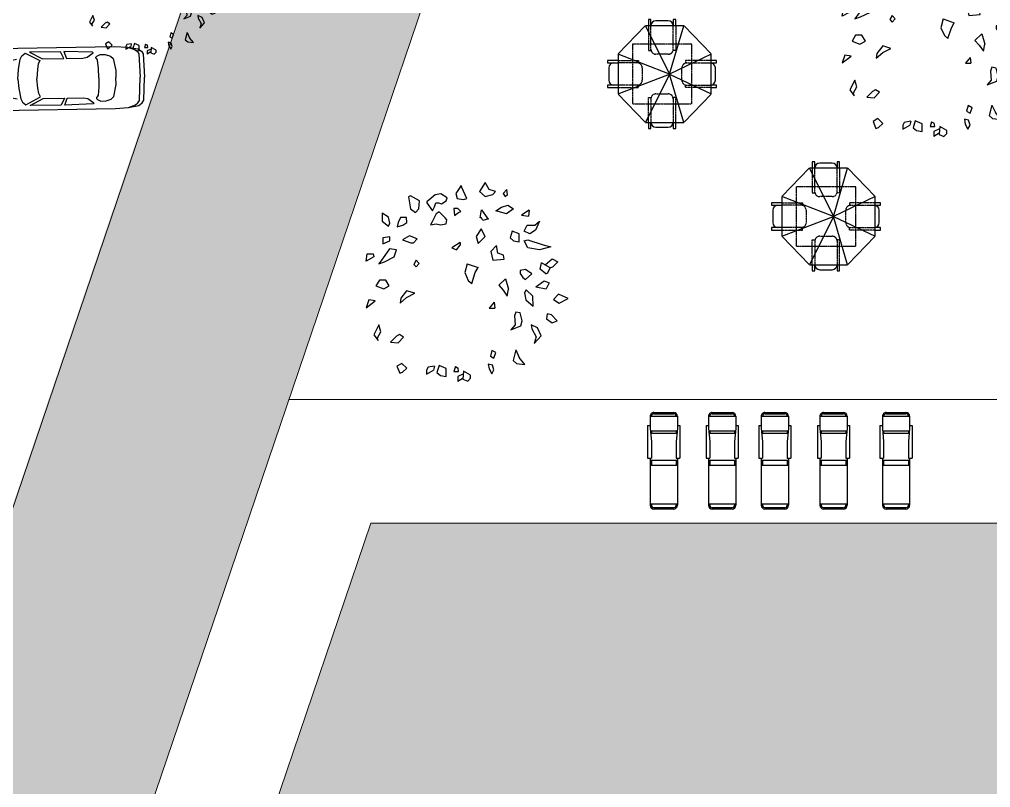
# Model space of a CAD drawing. Header units: centimetres. Extents: x 63871 to 181827, y -95930 to 42199.
# Drawn here: x 150920 to 153272, y 31429 to 33289 of the extents above; entities that cross this region are included whole.
import ezdxf

# ---------------------------------------------------------------- set-up
doc = ezdxf.new("R2010")
doc.units = ezdxf.units.CM
doc.linetypes.add('HIDDEN', pattern=[0.375, 0.25, -0.125])
for name, color, linetype, lineweight in [('ARA SINIRLAR', 225, 'Continuous', 15), ('ARM_Pen_No__252', 8, 'Continuous', 18), ('OLUK', 222, 'Continuous', 15)]:
    doc.layers.add(name, color=color, linetype=linetype, lineweight=lineweight)
for name, color, linetype in [('CAY', 94, 'Continuous'), ('furn', 7, 'Continuous'), ('NOITHAT', 21, 'Continuous')]:
    doc.layers.add(name, color=color, linetype=linetype)
doc.styles.get("Standard").update_dxf_attribs({"font": 'Arial.ttf'})

# ---------------------------------------------------------------- blocks, each defined once
blk = doc.blocks.new('02PCAR03')
at = {"color": 0, "linetype": 'ByBlock'}
for p, q in [((-185, 35), (-197, 33)), ((-185, 35), (-193, 32)), ((-170, 36), (-185, 35)), ((-35, 36), (-170, 36)), ((-11, 35), (-35, 36)), ((-14, 33), (-19, 35)), ((-6, 32), (-11, 35)), ((-203, 27), (-204, 0)), ((-201, 30), (-203, 27)), ((-197, 33), (-201, 30)), ((-198, 27), (-199, 0)), ((-196, 30), (-198, 27)), ((-193, 32), (-196, 30)), ((-165, 25), (-168, 22)), ((-159, 27), (-165, 25)), ((-153, 27), (-159, 27)), ((-149, 25), (-153, 27)), ((-148, 24), (-149, 25)), ((-149, 22), (-148, 23)), ((-148, 23), (-148, 24)), ((-145, 29), (-144, 30)), ((-138, 24), (-145, 29)), ((-144, 30), (-111, 31)), ((-133, 23), (-138, 24)), ((-114, 23), (-133, 23)), ((-111, 31), (-114, 23)), ((-111, 23), (-107, 31)), ((-86, 23), (-111, 23)), ((-107, 31), (-71, 31)), ((-71, 31), (-86, 23)), ((-66, 30), (-83, 21)), ((-62, 27), (-66, 30)), ((-60, 23), (-62, 27)), ((-58, 11), (-60, 23)), ((-11, 14), (-56, 23)), ((-9, 29), (-14, 33)), ((-6, 20), (-9, 29)), ((-4, 29), (-6, 32)), ((-1, 13), (-4, 29)), ((-168, 22), (-171, 8)), ((-151, 11), (-150, 20)), ((-150, 20), (-149, 22)), ((-83, 21), (-81, 17)), ((-81, 17), (-80, 11)), ((-4, 0), (-6, 20)), ((0, 0), (-1, 13)), ((-203, -27), (-204, 0)), ((-198, -27), (-199, 0)), ((-171, 8), (-171, 0)), ((-171, -8), (-171, 0)), ((-151, 0), (-151, 11)), ((-151, 0), (-151, -11)), ((-80, 11), (-79, 0)), ((-80, -11), (-79, 0)), ((-57, 0), (-58, 11)), ((-57, 0), (-58, -11)), ((-4, 0), (-6, -20)), ((0, 0), (-1, -13)), ((-168, -22), (-171, -8)), ((-151, -11), (-150, -20)), ((-81, -17), (-80, -11)), ((-58, -11), (-60, -23)), ((-165, -25), (-168, -22)), ((-150, -20), (-149, -22)), ((-149, -22), (-148, -23)), ((-83, -21), (-81, -17)), ((-66, -30), (-83, -21)), ((-11, -14), (-56, -23)), ((-6, -20), (-9, -29)), ((-1, -13), (-4, -29)), ((-201, -30), (-203, -27)), ((-197, -33), (-201, -30)), ((-196, -30), (-198, -27)), ((-185, -35), (-197, -33)), ((-193, -32), (-196, -30)), ((-185, -35), (-193, -32)), ((-159, -27), (-165, -25)), ((-153, -27), (-159, -27)), ((-149, -25), (-153, -27)), ((-148, -24), (-149, -25)), ((-148, -23), (-148, -24)), ((-138, -24), (-145, -29)), ((-145, -29), (-144, -30)), ((-144, -30), (-111, -31)), ((-133, -23), (-138, -24)), ((-114, -23), (-133, -23)), ((-111, -31), (-114, -23)), ((-86, -23), (-111, -23)), ((-111, -23), (-107, -31)), ((-107, -31), (-71, -31)), ((-71, -31), (-86, -23)), ((-62, -27), (-66, -30)), ((-60, -23), (-62, -27)), ((-14, -33), (-19, -35)), ((-9, -29), (-14, -33)), ((-6, -32), (-11, -35)), ((-4, -29), (-6, -32)), ((-170, -36), (-185, -35)), ((-35, -36), (-170, -36)), ((-11, -35), (-35, -36))]:
    blk.add_line(p, q, dxfattribs=at)
blk = doc.blocks.new('A$C5AA32782')
at = {"layer": 'CAY'}
for p, q in [((452.9, 931.4, 0), (426.3, 893.8, 0)), ((456.2, 922, 0), (452.9, 931.4, 0)), ((566, 945.5, 0), (539.4, 903.2, 0)), ((585.9, 912.6, 0), (566, 945.5, 0)), ((211.1, 882.5, 0), (201.2, 877.8, 0)), ((201.2, 877.8, 0), (211.1, 821.4, 0)), ((254.4, 859, 0), (211.1, 882.5, 0)), ((328.5, 887.1, 0), (288.5, 854.2, 0)), ((355.1, 891.8, 0), (328.5, 887.1, 0)), ((385, 873, 0), (355.1, 891.8, 0)), ((426.3, 893.8, 0), (432.9, 870.3, 0)), ((479.5, 870.3, 0), (456.2, 922, 0)), ((539.4, 903.2, 0), (566, 879.7, 0)), ((566, 879.7, 0), (602.6, 889.1, 0)), ((615.9, 903.2, 0), (585.9, 912.6, 0)), ((602.6, 889.1, 0), (615.9, 903.2, 0)), ((669.1, 912.6, 0), (652.5, 893.8, 0)), ((652.5, 893.8, 0), (662.4, 879.7, 0)), ((662.4, 879.7, 0), (672.4, 889.1, 0)), ((672.4, 889.1, 0), (669.1, 912.6, 0)), ((251, 821.4, 0), (254.4, 859, 0)), ((288.5, 854.2, 0), (288.5, 849.5, 0)), ((288.5, 849.5, 0), (315.2, 811.9, 0)), ((325.1, 830.7, 0), (331.8, 849.5, 0)), ((331.8, 849.5, 0), (345.1, 849.5, 0)), ((345.1, 849.5, 0), (358.4, 844.8, 0)), ((358.4, 844.8, 0), (381.7, 858.9, 0)), ((381.7, 858.9, 0), (385, 873, 0)), ((432.9, 870.3, 0), (462.9, 865.6, 0)), ((462.9, 865.6, 0), (479.5, 870.3, 0)), ((644.5, 829.4, 0), (674.4, 838.7, 0)), ((674.4, 838.7, 0), (701, 820, 0)), ((107, 781, 0), (77, 799.8, 0)), ((77, 799.8, 0), (77, 762.2, 0)), ((211.1, 821.4, 0), (234.4, 802.6, 0)), ((234.4, 802.6, 0), (251, 821.4, 0)), ((333.7, 796.5, 0), (313.8, 759, 0)), ((315.2, 811.9, 0), (325.1, 830.7, 0)), ((347, 805.9, 0), (333.7, 796.5, 0)), ((377, 777.7, 0), (347, 805.9, 0)), ((436.8, 821.9, 0), (416.8, 821.9, 0)), ((416.8, 821.9, 0), (420.1, 789, 0)), ((420.1, 789, 0), (440.1, 803.1, 0)), ((450.1, 807.8, 0), (436.8, 821.9, 0)), ((440.1, 803.1, 0), (450.1, 807.8, 0)), ((542.4, 778.7, 0), (549.1, 816.3, 0)), ((549.1, 816.3, 0), (575.7, 778.7, 0)), ((617.8, 810.6, 0), (644.5, 829.4, 0)), ((667.7, 796.5, 0), (617.8, 810.6, 0)), ((701, 820, 0), (667.7, 796.5, 0)), ((776.2, 813.8, 0), (739, 790.4, 0)), ((739, 790.4, 0), (772.2, 785.7, 0)), ((776.2, 813.8, 0), (772.2, 785.7, 0)), ((77, 762.2, 0), (107, 738.7, 0)), ((113.6, 752.8, 0), (107, 781, 0)), ((107, 738.7, 0), (113.6, 752.8, 0)), ((152.9, 755.4, 0), (147.3, 735.9, 0)), ((147.3, 735.9, 0), (175, 743.7, 0)), ((163.9, 778.9, 0), (152.9, 755.4, 0)), ((191.6, 778.9, 0), (163.9, 778.9, 0)), ((175, 743.7, 0), (194.4, 755.4, 0)), ((194, 755.2, 0), (191.6, 778.9, 0)), ((313.8, 759, 0), (307.1, 744.9, 0)), ((307.1, 744.9, 0), (333.7, 749.6, 0)), ((333.7, 749.6, 0), (353.7, 744.9, 0)), ((353.7, 744.9, 0), (380.3, 749.6, 0)), ((383.6, 768.3, 0), (377, 777.7, 0)), ((380.3, 749.6, 0), (383.6, 768.3, 0)), ((549.1, 778.7, 0), (542.4, 778.7, 0)), ((555.7, 764.6, 0), (549.1, 778.7, 0)), ((582.4, 774, 0), (555.7, 764.6, 0)), ((575.7, 778.7, 0), (582.4, 774, 0)), ((752.3, 715.2, 0), (765.6, 743.4, 0)), ((765.6, 743.4, 0), (802.2, 743.4, 0)), ((802.2, 743.4, 0), (825.4, 762.2, 0)), ((825.4, 762.2, 0), (805.5, 719.9, 0)), ((547, 726.4, 0), (523.7, 688.8, 0)), ((566.9, 688.8, 0), (547, 726.4, 0)), ((695, 715.3, 0), (685, 682.5, 0)), ((728.2, 701.2, 0), (695, 715.3, 0)), ((728.2, 663.7, 0), (728.2, 701.2, 0)), ((778.9, 701.1, 0), (752.3, 715.2, 0)), ((805.5, 719.9, 0), (778.9, 701.1, 0)), ((113.6, 687.1, 0), (80.3, 682.4, 0)), ((80.3, 682.4, 0), (80.3, 654.2, 0)), ((80.3, 654.2, 0), (113.6, 668.3, 0)), ((113.6, 668.3, 0), (113.6, 687.1, 0)), ((206.1, 691.9, 0), (172.9, 673.1, 0)), ((172.9, 673.1, 0), (212.8, 659, 0)), ((242.7, 677.8, 0), (206.1, 691.9, 0)), ((212.8, 659, 0), (226.1, 659, 0)), ((226.1, 659, 0), (242.7, 677.8, 0)), ((447.5, 660.3, 0), (407.6, 634.6, 0)), ((430.9, 625.3, 0), (447.5, 648.7, 0)), ((447.5, 660.3, 0), (447.5, 648.7, 0)), ((523.7, 688.8, 0), (533.7, 655.9, 0)), ((533.7, 655.9, 0), (566.9, 688.8, 0)), ((619.8, 646.7, 0), (593.2, 618.5, 0)), ((626.5, 609.1, 0), (619.8, 646.7, 0)), ((685, 682.5, 0), (701.6, 668.4, 0)), ((701.6, 668.4, 0), (728.2, 663.7, 0)), ((752.3, 668.3, 0), (768.9, 673, 0)), ((768.9, 635.4, 0), (752.3, 668.3, 0)), ((768.9, 673, 0), (842.1, 649.5, 0)), ((842.1, 649.5, 0), (878.7, 640.1, 0)), ((0.4, 572.3, 0), (5.9, 607.5, 0)), ((5.9, 607.5, 0), (33.6, 607.5, 0)), ((33.6, 607.5, 0), (36.4, 591.8, 0)), ((110.8, 630, 0), (80.9, 587.7, 0)), ((144.1, 625.3, 0), (110.8, 630, 0)), ((134.1, 592.4, 0), (144.1, 625.3, 0)), ((407.6, 634.6, 0), (430.9, 625.3, 0)), ((593.2, 618.5, 0), (603.2, 576.2, 0)), ((653.1, 599.7, 0), (626.5, 609.1, 0)), ((825.4, 626, 0), (768.9, 635.4, 0)), ((878.7, 640.1, 0), (825.4, 626, 0)), ((36.4, 591.8, 0), (0.4, 572.3, 0)), ((80.9, 587.7, 0), (60.9, 559.5, 0)), ((60.9, 559.5, 0), (87.6, 568.9, 0)), ((87.6, 568.9, 0), (134.1, 592.4, 0)), ((238.2, 576, 0), (227.1, 556.4, 0)), ((227.1, 556.4, 0), (238.2, 544.7, 0)), ((252.1, 560.3, 0), (238.2, 576, 0)), ((238.2, 544.7, 0), (252.1, 560.3, 0)), ((480.7, 559.5, 0), (469.6, 517.6, 0)), ((480.7, 559.5, 0), (532.8, 541.1, 0)), ((603.2, 576.2, 0), (656.4, 580.9, 0)), ((656.4, 580.9, 0), (653.1, 599.7, 0)), ((827.9, 533.9, 0), (835.1, 563.5, 0)), ((875, 540, 0), (835.1, 563.5, 0)), ((851.7, 554.1, 0), (885, 582.3, 0)), ((885, 582.3, 0), (911.6, 568.2, 0)), ((911.6, 568.2, 0), (888.3, 544.7, 0)), ((469.6, 517.6, 0), (486.2, 480, 0)), ((502.9, 465.9, 0), (519.5, 517.6, 0)), ((519.5, 517.6, 0), (532.8, 541.1, 0)), ((758.9, 532, 0), (732.3, 527.3, 0)), ((732.3, 527.3, 0), (732.3, 513.2, 0)), ((732.3, 513.2, 0), (745.6, 494.4, 0)), ((788.5, 511.1, 0), (758.9, 532, 0)), ((788.5, 511.1, 0), (758.9, 485, 0)), ((855.1, 511.8, 0), (827.9, 533.9, 0)), ((855.1, 511.8, 0), (865, 516.5, 0)), ((865, 516.5, 0), (875, 540, 0)), ((873.9, 540.7, 0), (888.3, 544.7, 0)), ((63.9, 482, 0), (47.2, 453.8, 0)), ((93.8, 482, 0), (63.9, 482, 0)), ((110.4, 453.8, 0), (93.8, 482, 0)), ((486.2, 480, 0), (502.9, 465.9, 0)), ((664, 488.3, 0), (631.4, 457.6, 0)), ((664, 488.3, 0), (678, 438.8, 0)), ((745.6, 494.4, 0), (758.9, 485, 0)), ((807.7, 450.2, 0), (846.9, 477.9, 0)), ((846.9, 477.9, 0), (870.2, 468.5, 0)), ((870.2, 468.5, 0), (856.9, 440.3, 0)), ((47.2, 453.8, 0), (83.8, 439.7, 0)), ((83.8, 439.7, 0), (110.4, 453.8, 0)), ((192.8, 430.8, 0), (165.1, 395.5, 0)), ((231.6, 419, 0), (192.8, 430.8, 0)), ((192.8, 399.5, 0), (231.6, 419, 0)), ((631.4, 457.6, 0), (651.4, 434.1, 0)), ((651.4, 434.1, 0), (671.4, 405.9, 0)), ((671.4, 405.9, 0), (678, 438.8, 0)), ((762.3, 435, 0), (752.8, 421.6, 0)), ((752.8, 421.6, 0), (759.9, 388.1, 0)), ((793.1, 404.9, 0), (762.3, 435, 0)), ((807.7, 450.2, 0), (856.9, 440.3, 0)), ((13.3, 387.6, 0), (0, 350, 0)), ((0, 350, 0), (43.2, 382.9, 0)), ((43.2, 382.9, 0), (13.3, 387.6, 0)), ((162.3, 372.1, 0), (192.8, 399.5, 0)), ((165.1, 395.5, 0), (162.3, 372.1, 0)), ((609.3, 376.3, 0), (585.9, 348.8, 0)), ((609.3, 376.3, 0), (612.6, 348.8, 0)), ((759.9, 388.1, 0), (795.4, 358, 0)), ((795.4, 358, 0), (793.1, 404.9, 0)), ((915.7, 415.1, 0), (891.6, 389.5, 0)), ((891.6, 389.5, 0), (918.8, 372.4, 0)), ((961, 393.8, 0), (915.7, 415.1, 0)), ((918.8, 372.4, 0), (961, 393.8, 0)), ((585.9, 348.8, 0), (612.6, 348.8, 0)), ((712.3, 330, 0), (705.7, 311.2, 0)), ((732.3, 325.3, 0), (712.3, 330, 0)), ((742.3, 287.7, 0), (732.3, 325.3, 0)), ((705.7, 311.2, 0), (709, 268.9, 0)), ((735.6, 264.2, 0), (742.3, 287.7, 0)), ((862, 320.6, 0), (858.7, 297.1, 0)), ((858.7, 297.1, 0), (885.3, 278.3, 0)), ((882, 315.9, 0), (862, 320.6, 0)), ((908.6, 287.7, 0), (882, 315.9, 0)), ((885.3, 278.3, 0), (908.6, 287.7, 0)), ((60.4, 268.9, 0), (37.1, 221.9, 0)), ((53.7, 207.8, 0), (70.4, 236, 0)), ((70.4, 236, 0), (60.4, 268.9, 0)), ((709, 268.9, 0), (689.1, 245.4, 0)), ((689.1, 245.4, 0), (735.6, 264.2, 0)), ((815.5, 254.8, 0), (785.5, 268.9, 0)), ((785.5, 268.9, 0), (788.8, 250.1, 0)), ((788.8, 250.1, 0), (808.8, 212.5, 0)), ((788.8, 250.1, 0), (808.8, 212.5, 0)), ((832.1, 217.2, 0), (815.5, 254.8, 0)), ((37.1, 221.9, 0), (57.1, 193.7, 0)), ((57.1, 193.7, 0), (53.7, 207.8, 0)), ((144.4, 214.7, 0), (116.7, 187.3, 0)), ((116.7, 187.3, 0), (152.8, 183.4, 0)), ((158.3, 222.5, 0), (144.4, 214.7, 0)), ((152.8, 183.4, 0), (177.7, 210.8, 0)), ((177.7, 210.8, 0), (158.3, 222.5, 0)), ((798.8, 179.6, 0), (832.1, 217.2, 0)), ((808.8, 212.5, 0), (798.8, 179.6, 0)), ((598.8, 147.3, 0), (591.7, 120.5, 0)), ((617.8, 137.2, 0), (598.8, 147.3, 0)), ((711.9, 149.9, 0), (699, 99.8, 0)), ((711.9, 149.9, 0), (729, 113.9, 0)), ((591.7, 120.5, 0), (608.3, 110.5, 0)), ((608.3, 110.5, 0), (617.8, 137.2, 0)), ((699, 99.8, 0), (715.7, 85.7, 0)), ((755.6, 81, 0), (729, 113.9, 0)), ((170.2, 85.7, 0), (146.9, 71.6, 0)), ((146.9, 71.6, 0), (160.2, 38.7, 0)), ((193.4, 62.2, 0), (170.2, 85.7, 0)), ((173.5, 43.4, 0), (193.4, 62.2, 0)), ((294.7, 67.6, 0), (288.1, 53.5, 0)), ((288.1, 53.5, 0), (288.1, 34.7, 0)), ((288.1, 34.7, 0), (321.3, 53.5, 0)), ((325.8, 72.5, 0), (294.7, 67.6, 0)), ((325.8, 72.5, 0), (321.3, 53.5, 0)), ((347.3, 75.1, 0), (337.3, 42.2, 0)), ((380.6, 61, 0), (347.3, 75.1, 0)), ((380.6, 23.4, 0), (380.6, 61, 0)), ((424.6, 70.4, 0), (418.1, 47.4, 0)), ((418.1, 47.4, 0), (440.3, 47.4, 0)), ((424.6, 70.4, 0), (437.5, 63.1, 0)), ((440.3, 47.4, 0), (437.5, 63.1, 0)), ((463.9, 47.9, 0), (460.6, 10.4, 0)), ((497.2, 29.2, 0), (463.9, 47.9, 0)), ((601.4, 77.9, 0), (581.4, 82.6, 0)), ((581.4, 82.6, 0), (584.8, 59.1, 0)), ((584.8, 59.1, 0), (598.1, 35.6, 0)), ((598.1, 35.6, 0), (608, 54.4, 0)), ((608, 54.4, 0), (601.4, 77.9, 0)), ((715.7, 85.7, 0), (755.6, 81, 0)), ((160.2, 38.7, 0), (173.5, 43.4, 0)), ((337.3, 42.2, 0), (354, 28.1, 0)), ((354, 28.1, 0), (380.6, 23.4, 0)), ((462.9, 36.2, 0), (435.8, 23.5, 0)), ((435.8, 23.5, 0), (435.8, 0, 0)), ((461.1, 15.9, 0), (435.8, 0, 0)), ((460.6, 10.4, 0), (483.9, 1, 0)), ((483.9, 1, 0), (497.2, 15.1, 0)), ((497.2, 15.1, 0), (497.2, 29.2, 0))]:
    blk.add_line(p, q, dxfattribs=at)
blk = doc.blocks.new('02PLCH01')
at = {"color": 0, "linetype": 'ByBlock'}
for p, q in [((3, 2), (3, 24)), ((3, 24), (13, 24)), ((10.5, 24), (10.5, 26)), ((10.5, 26), (37, 26)), ((13, 24), (23.5, 23)), ((15, 23.809524), (15, 2.190476)), ((17, 23.619048), (17, 2.380952)), ((37, 23), (37, 26)), ((37, 24), (75, 24)), ((38.5, 2), (38.5, 24)), ((42.5, 2), (42.5, 24)), ((74, 24), (74, 2)), ((0, 5), (0, 21)), ((1, 5), (1, 21)), ((15, 23), (17, 23)), ((23.5, 23), (37, 23)), ((38.5, 23), (42.5, 23)), ((74, 23), (75, 23)), ((77, 21), (77, 5)), ((78, 21), (78, 5)), ((3, 2), (13, 2)), ((10.5, 0), (10.5, 2)), ((10.5, 0), (37, 0)), ((13, 2), (23.5, 3)), ((15, 3), (17, 3)), ((23.5, 3), (37, 3)), ((37, 0), (37, 3)), ((37, 2), (75, 2)), ((38.5, 3), (42.5, 3)), ((74, 3), (75, 3))]:
    blk.add_line(p, q, dxfattribs=at)
for centre, radius, start, end in [((3, 21), 3, 90, 180), ((75, 21), 3, 0, 90), ((3, 21), 2, 90, 180), ((75, 21), 2, 0, 90), ((3, 5), 3, 180, 270), ((3, 5), 2, 180, 270), ((75, 5), 2, 270, 0), ((75, 5), 3, 270, 0)]:
    blk.add_arc(centre, radius, start, end, dxfattribs=at)
at = {"color": 0, "linetype": 'ByBlock', "flags": 3}
blk.add_attdef('ITEM', (0, -14), '', height=6, dxfattribs=at)
blk = doc.blocks.new('02PUTB02')
at = {"color": 0, "linetype": 'ByBlock'}
for p, q in [((-13, 44), (-13, 39)), ((-11, 44), (-13, 44)), ((-11, 39), (-11, 44)), ((3, 43), (-7, 43)), ((9, 44), (7, 44)), ((7, 44), (7, 39)), ((9, 39), (9, 44)), ((-15.64, 38.89), (-37.46, 16.27)), ((15.49, 39), (-15.38, 39)), ((-15.38, 39), (4, 0)), ((4, 0), (15.49, 39)), ((37.58, 16.27), (15.74, 38.89)), ((4, 0), (-37.57, 16)), ((-37.57, 16), (-37.57, -16)), ((37.68, 16), (4, 0)), ((37.68, -16), (37.68, 16)), ((-46, 11), (-46, 9)), ((-37.57, 11), (-46, 11)), ((-46, 9), (-37.57, 9)), ((42, 11), (37.68, 11)), ((37.68, 9), (42, 9)), ((42, 9), (42, 11)), ((-45, 5), (-45, -5)), ((-37.57, -16), (4, 0)), ((4, 0), (-15.38, -39)), ((4, 0), (37.68, -16)), ((15.49, -39), (4, 0)), ((41, -5), (41, 5)), ((-37.57, -9), (-46, -9)), ((-46, -9), (-46, -11)), ((-46, -11), (-37.57, -11)), ((42, -9), (37.68, -9)), ((37.68, -11), (42, -11)), ((42, -11), (42, -9)), ((-37.46, -16.27), (-15.64, -38.89)), ((37.58, -16.27), (15.74, -38.89)), ((-15.38, -39), (15.49, -39)), ((-13, -39), (-13, -44)), ((-11, -44), (-11, -39)), ((7, -39), (7, -44)), ((9, -44), (9, -39)), ((-13, -44), (-11, -44)), ((-7, -43), (3, -43)), ((7, -44), (9, -44))]:
    blk.add_line(p, q, dxfattribs=at)
at = {"color": 0, "linetype": 'HIDDEN'}
for p, q in [((-13, 39), (-13, 19)), ((-11, 19), (-11, 39)), ((7, 19), (7, 39)), ((9, 39), (9, 19)), ((22, 24), (-26, 24)), ((-26, 24), (-26, -24)), ((22, -24), (22, 24)), ((-13, 19), (-11, 19)), ((3, 16), (-7, 16)), ((9, 19), (7, 19)), ((-37.57, 11), (-21, 11)), ((-21, 9), (-37.57, 9)), ((-21, 11), (-21, 9)), ((37.68, 11), (17, 11)), ((17, 11), (17, 9)), ((17, 9), (37.68, 9)), ((-18, 5), (-18, -5)), ((14, -5), (14, 5)), ((-21, -9), (-37.57, -9)), ((-37.57, -11), (-21, -11)), ((-21, -11), (-21, -9)), ((17, -9), (37.68, -9)), ((17, -11), (17, -9)), ((37.68, -11), (17, -11)), ((-13, -39), (-13, -19)), ((-13, -19), (-11, -19)), ((-11, -19), (-11, -39)), ((-7, -16), (3, -16)), ((9, -19), (7, -19)), ((7, -19), (7, -39)), ((9, -39), (9, -19)), ((-26, -24), (22, -24))]:
    blk.add_line(p, q, dxfattribs=at)
at = {"color": 0, "linetype": 'ByBlock'}
for centre, start, end in [((-7, 39), 90, 180), ((3, 39), 0, 90), ((-41, 5), 90, 180), ((37, 5), 0, 90), ((-41, -5), 180, 270), ((37, -5), 270, 0), ((-7, -39), 180, 270), ((3, -39), 270, 0)]:
    blk.add_arc(centre, 4, start, end, dxfattribs=at)
at = {"color": 0, "linetype": 'HIDDEN'}
for centre, start, end in [((-7, 20), 180, 270), ((3, 20), 270, 0), ((-22, 5), 0, 90), ((18, 5), 90, 180), ((-22, -5), 270, 0), ((18, -5), 180, 270), ((-7, -20), 90, 180), ((3, -20), 0, 90)]:
    blk.add_arc(centre, 4, start, end, dxfattribs=at)
blk = doc.blocks.new('yerleşim planı')
at = {"layer": 'ARM_Pen_No__252'}
h = blk.add_hatch(dxfattribs=at)
h.set_pattern_fill('AR-HBONE', color=256, scale=0.51)
h.set_pattern_definition([(45, (-177987.134, -15156.517), (0, 73.27889), [155.448, -51.816]), (135, (-177950.495, -15119.877), (7e-15, 73.27889), [155.448, -51.816])])
h.paths.add_polyline_path([(-2142.3, 12350.5), (-6158, 12350.5), (-5113.2, 15429.3), (-2007, 15429.3)], flags=16)
h.paths.add_polyline_path([(-2155.4, 12050.8), (-2289.2, 9006.5), (-7230.4, 9111), (-6232.7, 12050.8)], flags=16)
h.paths.add_polyline_path([(-1994, 15726.3), (-2007, 15429.3), (-5113.2, 15429.3), (-2392.4, 23446.1), (-2901.1, 23669.6), (-7833, 9123.7), (-10553.5, 9181.3), (-10718.9, 8734.6), (588.1, 8496), (607.9, 8945.3), (-1738.2, 8994.9), (-1127.8, 22890.2), (-1668.8, 23128), (-1971, 15726.3)])
h = blk.add_hatch(dxfattribs=at)
h.set_pattern_fill('AR-CONC', color=256, scale=0.51)
h.paths.add_polyline_path([(-2387.3, 15886.7), (-4658.1, 15886.7), (-5193, 14310.5), (-2456.6, 14310.5)])
at = {"layer": 'ARA SINIRLAR'}
for p, q in [((-2897.1, 23667.9), (-7833, 9123.7)), ((-4856.1, 16186.7), (-1986.5, 16186.7)), ((-5193, 14310.5), (-4658.1, 15886.7)), ((-4658.1, 15886.7), (-2289.4, 15886.7)), ((-5012.4, 15726.3), (-6158, 12350.5))]:
    blk.add_line(p, q, dxfattribs=at)
blk.add_lwpolyline([(-2392.4, 23446.1), (-5012.4, 15726.3)], dxfattribs=at)
at = {"layer": 'CAY'}
for p, xscale, yscale, zscale in [((-5352.1, 17022.5, 0), 0.3501001178103892, 0.3501001178103892, 0.3501001178103892), ((-3516.4, 16823.2, 0), 0.5091787774900423, 0.5091787774900423, 0.5091787774900423), ((-4669.5, 16230.2, 0), 0.5091787774900423, 0.5091787774900423, 0.5091787774900423)]:
    blk.add_blockref('A$C5AA32782', p, dxfattribs=dict(at, xscale=xscale, yscale=yscale, zscale=zscale))
at = {"layer": 'furn', "linetype": 'Continuous', "xscale": 2.086125961570064, "yscale": 2.086125961570064, "zscale": 2.086125961570064, "rotation": 180.9296038315417}
blk.add_blockref('02PCAR03', (-5631.9, 16960.4), dxfattribs=at)
at = {"layer": 'NOITHAT', "linetype": 'Continuous', "xscale": 3, "yscale": 3, "zscale": 3}
for p in [(-3946.6, 16974.6), (-3549.7, 16629.7)]:
    blk.add_blockref('02PUTB02', p, dxfattribs=at)
at = {"layer": 'NOITHAT', "linetype": 'Continuous', "xscale": 3, "yscale": 3, "zscale": 3, "rotation": 270}
for p in [(-3987.5, 16155), (-3846.1, 16155), (-3718.4, 16155), (-3576.3, 16155), (-3425, 16155)]:
    blk.add_blockref('02PLCH01', p, dxfattribs=at)

msp = doc.modelspace()

# ---------------------------------------------------------------- block references
at = {"layer": 'OLUK'}
msp.add_blockref('yerleşim planı', (156428.8, 16182.6), dxfattribs=at)

doc.saveas('drawing.dxf')
